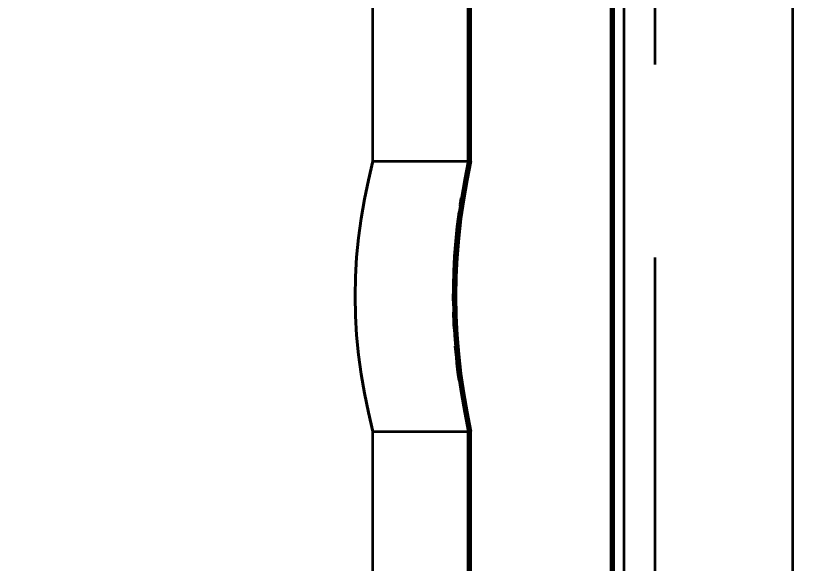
# Model space of a CAD drawing. Header units: millimetres. Extents: x 0 to 2208, y 0 to 420.
# Drawn here: x 82.864 to 86.914, y 175.751 to 178.589 of the extents above; entities that cross this region are included whole.
import ezdxf

# ---------------------------------------------------------------- set-up
doc = ezdxf.new("R2010")
doc.units = ezdxf.units.MM
doc.linetypes.add('IRAM-E-TRAZOS', pattern=[5, 4, -1])
for name, color, linetype, lineweight in [('01-VISIBLE', 7, 'CONTINUOUS', 70), ('02-OCULTA', 4, 'IRAM-E-TRAZOS', 35), ('04-COTA', 3, 'CONTINUOUS', 18)]:
    doc.layers.add(name, color=color, linetype=linetype, lineweight=lineweight)
doc.styles.add('ISO3098', font='isocpeur.ttf')
doc.dimstyles.new('FLAMA-IRAM', dxfattribs={"dimtxt": 3.5, "dimasz": 3.5, "dimexe": 2, "dimexo": 1.5, "dimgap": 1, "dimtad": 1, "dimdec": 1, "dimtxsty": 'ISO3098', "dimblk": 'IRAM_FLECHA', "dimblk1": 'IRAM_FLECHA', "dimblk2": 'IRAM_FLECHA', "dimcen": 2.5, "dimclrd": 256, "dimclre": 256, "dimclrt": 256, "dimazin": 3, "dimtfac": 1, "dimtmove": 0, "dimatfit": 3, "dimlwd": 18, "dimlwe": 18})

# ---------------------------------------------------------------- blocks, each defined once
blk = doc.blocks.new('IRAM_FLECHA')
blk.add_solid([(0, 0), (-1, 0.125), (-1, -0.125)])

msp = doc.modelspace()

# ---------------------------------------------------------------- linework, layer by layer
at = {"layer": '01-VISIBLE'}
for p, q in [((85.953, 164.8351), (85.953, 198.1376)), ((85.213, 177.8351), (85.213, 186.1351)), ((85.213, 164.8351), (85.213, 176.4351))]:
    msp.add_line(p, q, dxfattribs=at)
for points in [[(85.213, 177.8351), (85.1929, 177.7363), (85.1756, 177.637), (85.1613, 177.5372), (85.1501, 177.4371), (85.142, 177.3366), (85.1371, 177.2359), (85.1355, 177.1351), (85.1371, 177.0343), (85.142, 176.9336), (85.1501, 176.8331), (85.1613, 176.733), (85.1756, 176.6332), (85.1929, 176.5339), (85.213, 176.4351)], [(85.18, 177.6644), (85.18, 177.6644), (85.18, 177.6644), (85.18, 177.6644), (85.18, 177.6644), (85.18, 177.6644), (85.18, 177.6644)], [(85.1704, 177.6033), (85.1715, 177.6104), (85.1725, 177.6174), (85.1736, 177.6245), (85.1747, 177.6316), (85.1758, 177.6387), (85.177, 177.6458)], [(85.1773, 177.6477), (85.1773, 177.6477), (85.1773, 177.6477), (85.1773, 177.6477), (85.1773, 177.6477), (85.1773, 177.6477), (85.1773, 177.6477)], [(85.1776, 177.6495), (85.1776, 177.6495), (85.1776, 177.6495), (85.1776, 177.6495), (85.1776, 177.6495), (85.1776, 177.6495), (85.1776, 177.6495)], [(85.1779, 177.6514), (85.1779, 177.6514), (85.1779, 177.6514), (85.1779, 177.6514), (85.1779, 177.6514), (85.1779, 177.6514), (85.1779, 177.6514)], [(85.1782, 177.6533), (85.1782, 177.6533), (85.1782, 177.6533), (85.1782, 177.6533), (85.1782, 177.6533), (85.1782, 177.6533), (85.1782, 177.6533)], [(85.1785, 177.6552), (85.1785, 177.6552), (85.1785, 177.6552), (85.1785, 177.6552), (85.1785, 177.6552), (85.1785, 177.6552), (85.1785, 177.6552)], [(85.1788, 177.657), (85.1788, 177.657), (85.1788, 177.657), (85.1788, 177.657), (85.1788, 177.657), (85.1788, 177.657), (85.1788, 177.657)], [(85.1791, 177.6589), (85.1791, 177.6589), (85.1791, 177.6589), (85.1791, 177.6589), (85.1791, 177.6589), (85.1791, 177.6589), (85.1791, 177.6589)], [(85.1794, 177.6607), (85.1794, 177.6607), (85.1794, 177.6607), (85.1794, 177.6607), (85.1794, 177.6607), (85.1794, 177.6607), (85.1794, 177.6607)], [(85.1797, 177.6626), (85.1797, 177.6626), (85.1797, 177.6626), (85.1797, 177.6626), (85.1797, 177.6626), (85.1797, 177.6626), (85.1797, 177.6626)], [(85.1356, 177.1109), (85.1359, 177.1879), (85.1382, 177.2648), (85.1423, 177.3417), (85.1483, 177.4185), (85.1562, 177.4951), (85.1658, 177.5715)], [(85.1375, 177.0233), (85.1373, 177.0283), (85.1372, 177.0333), (85.137, 177.0383), (85.1368, 177.0433), (85.1367, 177.0483), (85.1366, 177.0533)], [(85.1401, 176.9656), (85.1396, 176.9751), (85.1391, 176.9847), (85.1387, 176.9942), (85.1383, 177.0037), (85.1379, 177.0133), (85.1375, 177.0228)], [(85.1656, 176.7006), (85.1616, 176.7302), (85.158, 176.7599), (85.1546, 176.7896), (85.1514, 176.8193), (85.1486, 176.849), (85.146, 176.8787)]]:
    msp.add_lwpolyline(points, dxfattribs=at)
at = {"layer": '02-OCULTA'}
for p, q in [((86.173, 123.3351), (86.173, 217.5351)), ((86.013, 154.7326), (86.013, 198.1376)), ((86.013, 154.7326), (86.013, 198.1376)), ((86.8859, 154.7326), (86.8859, 198.1376)), ((84.713, 177.8351), (84.713, 186.1351)), ((84.713, 177.8351), (85.213, 177.8351)), ((84.713, 144.1351), (84.713, 176.4351)), ((84.713, 176.4351), (85.213, 176.4351))]:
    msp.add_line(p, q, dxfattribs=at)
for points in [[(84.713, 176.4351), (84.6892, 176.5334), (84.6687, 176.6324), (84.6516, 176.7321), (84.6382, 176.8323), (84.6285, 176.933), (84.6226, 177.034), (84.6207, 177.1351), (84.6226, 177.2362), (84.6285, 177.3372), (84.6382, 177.4378), (84.6516, 177.5381), (84.6687, 177.6378), (84.6892, 177.7368), (84.713, 177.8351)], [(84.713, 177.8351), (84.6892, 177.7368), (84.6687, 177.6378), (84.6516, 177.5381), (84.6382, 177.4378), (84.6285, 177.3372), (84.6226, 177.2362), (84.6207, 177.1351), (84.6226, 177.034), (84.6285, 176.933), (84.6382, 176.8323), (84.6516, 176.7321), (84.6687, 176.6324), (84.6892, 176.5334), (84.713, 176.4351)], [(85.18, 177.6644), (85.1849, 177.693), (85.1901, 177.7215), (85.1955, 177.75), (85.2011, 177.7784), (85.2069, 177.8068), (85.213, 177.8351)], [(85.1797, 177.6626), (85.1798, 177.6629), (85.1798, 177.6632), (85.1799, 177.6635), (85.1799, 177.6638), (85.18, 177.6641), (85.18, 177.6644)], [(85.177, 177.6458), (85.177, 177.6461), (85.1771, 177.6464), (85.1771, 177.6467), (85.1772, 177.647), (85.1772, 177.6474), (85.1773, 177.6477)], [(85.1773, 177.6477), (85.1773, 177.648), (85.1774, 177.6483), (85.1774, 177.6486), (85.1775, 177.6489), (85.1775, 177.6492), (85.1776, 177.6495)], [(85.1776, 177.6495), (85.1776, 177.6499), (85.1777, 177.6502), (85.1777, 177.6505), (85.1778, 177.6508), (85.1778, 177.6511), (85.1779, 177.6514)], [(85.1779, 177.6514), (85.178, 177.6517), (85.178, 177.6521), (85.1781, 177.6524), (85.1781, 177.6527), (85.1782, 177.653), (85.1782, 177.6533)], [(85.1782, 177.6533), (85.1783, 177.6536), (85.1783, 177.6539), (85.1784, 177.6542), (85.1784, 177.6545), (85.1785, 177.6549), (85.1785, 177.6552)], [(85.1785, 177.6552), (85.1786, 177.6555), (85.1786, 177.6558), (85.1787, 177.6561), (85.1787, 177.6564), (85.1788, 177.6567), (85.1788, 177.657)], [(85.1788, 177.657), (85.1789, 177.6573), (85.1789, 177.6576), (85.179, 177.658), (85.179, 177.6583), (85.1791, 177.6586), (85.1791, 177.6589)], [(85.1791, 177.6589), (85.1792, 177.6592), (85.1792, 177.6595), (85.1793, 177.6598), (85.1793, 177.6601), (85.1794, 177.6604), (85.1794, 177.6607)], [(85.1794, 177.6607), (85.1795, 177.661), (85.1795, 177.6613), (85.1796, 177.6616), (85.1796, 177.662), (85.1797, 177.6623), (85.1797, 177.6626)], [(85.1658, 177.5715), (85.1666, 177.5768), (85.1673, 177.5821), (85.1681, 177.5874), (85.1688, 177.5927), (85.1696, 177.598), (85.1704, 177.6033)], [(85.1366, 177.0533), (85.1363, 177.0629), (85.1361, 177.0725), (85.1359, 177.0821), (85.1358, 177.0917), (85.1357, 177.1013), (85.1356, 177.1109)], [(85.1375, 177.0228), (85.1375, 177.0229), (85.1375, 177.023), (85.1375, 177.023), (85.1375, 177.0231), (85.1375, 177.0232), (85.1375, 177.0233)], [(85.146, 176.8787), (85.1449, 176.8932), (85.1438, 176.9077), (85.1428, 176.9221), (85.1418, 176.9366), (85.1409, 176.9511), (85.1401, 176.9656)], [(85.213, 176.4351), (85.2037, 176.4791), (85.1949, 176.5232), (85.1867, 176.5674), (85.1791, 176.6117), (85.172, 176.6561), (85.1656, 176.7006)]]:
    msp.add_lwpolyline(points, dxfattribs=at)

# ---------------------------------------------------------------- dimensions: what is measured, and where the dimension line sits
at = {"layer": '04-COTA'}
msp.add_linear_dim(base=(67.813, 123.3351), p1=(86.013, 123.3351), p2=(102.013, 233.1503), angle=90, dimstyle='FLAMA-IRAM', override={"dimlfac": 5}, dxfattribs=at).render()

doc.saveas('drawing.dxf')
